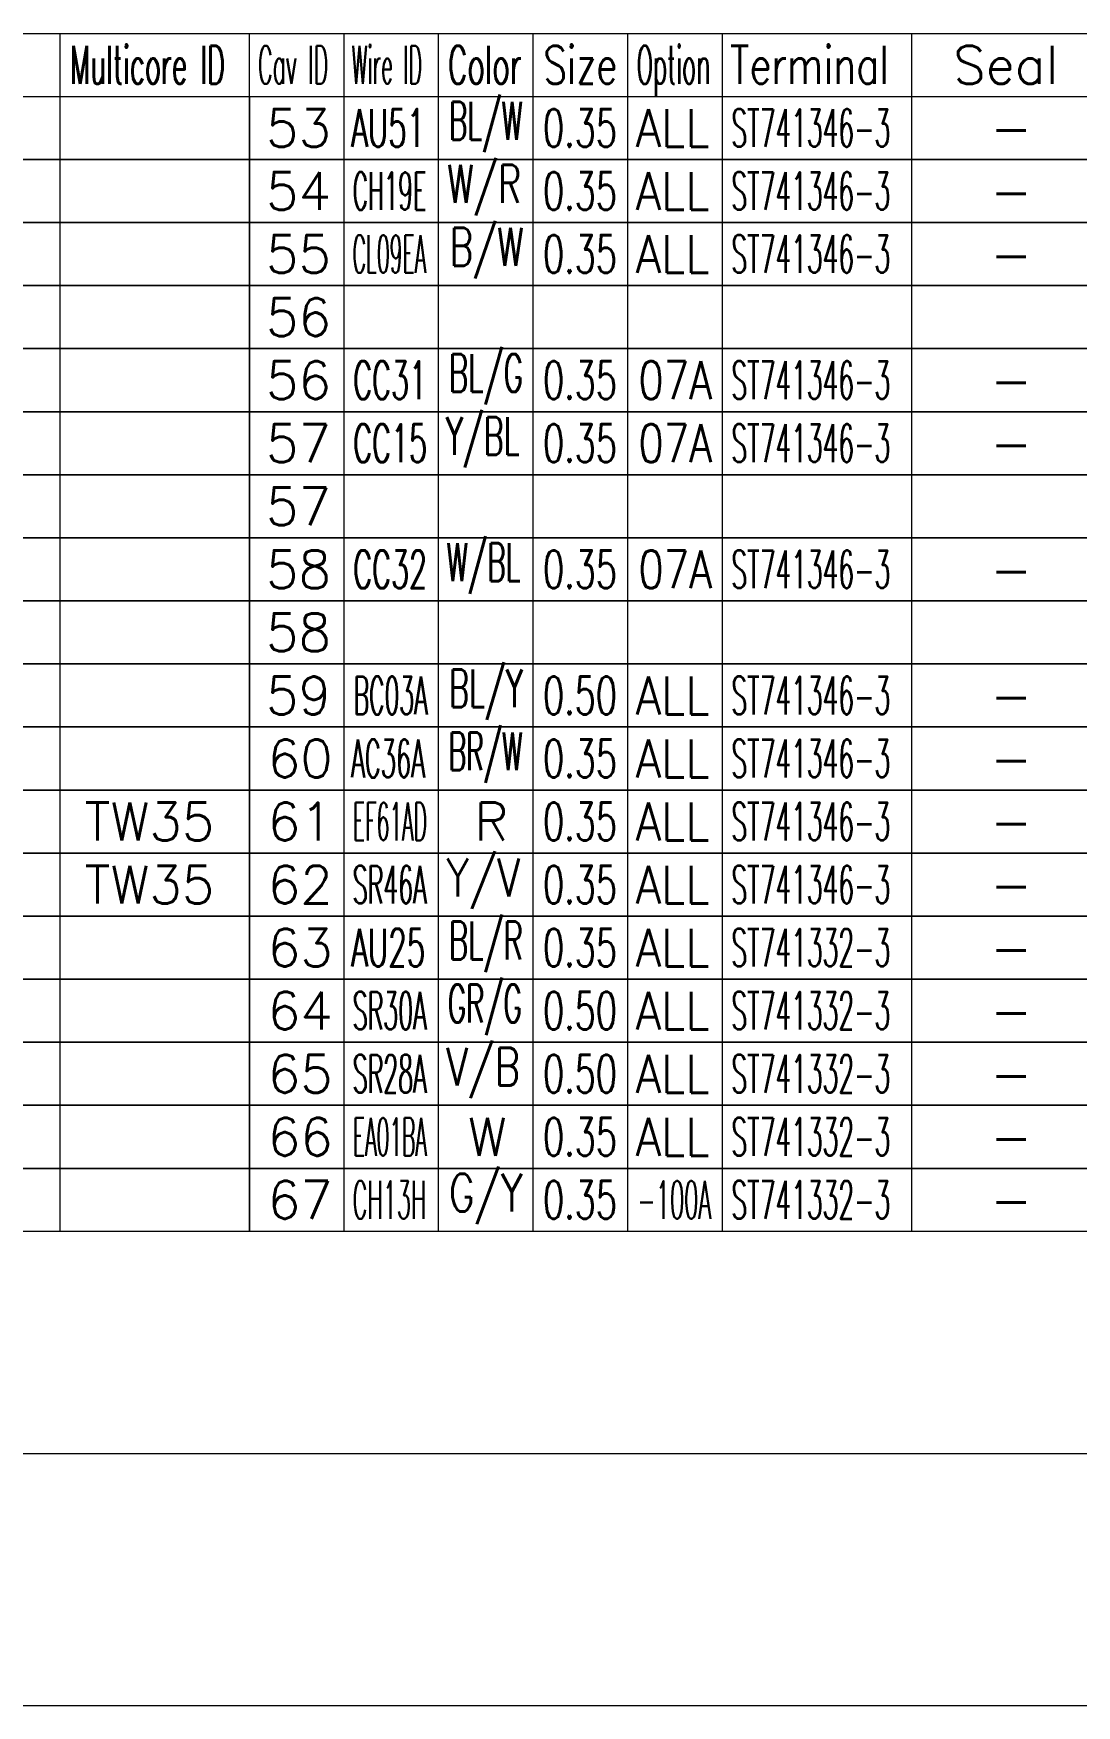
# Model space of a CAD drawing. Header units: inches. Extents: x 47316 to 59086, y 3141 to 11743.
# Drawn here: x 55137.4 to 55220.1, y 9458.1 to 9590.7 of the extents above; entities that cross this region are included whole.
import ezdxf

# ---------------------------------------------------------------- set-up
doc = ezdxf.new("R2010")
doc.units = ezdxf.units.IN
doc.header["$MEASUREMENT"] = 0
doc.styles.get("Standard").update_dxf_attribs({"font": ''})
doc.styles.get('Standard').set_extended_font_data('SimSun')

msp = doc.modelspace()

# ---------------------------------------------------------------- linework, layer by layer
at = {"color": 0, "linetype": 'Continuous', "lineweight": 15}
for p, q in [((54907.04, 9590.68), (55319.54, 9590.68)), ((54907.04, 9585.68), (55319.54, 9585.68))]:
    msp.add_line(p, q, dxfattribs=at)
at = {"color": 7, "linetype": 'Continuous', "lineweight": 15}
for p, q in [((55139.54, 9585.68), (55139.54, 9590.68)), ((55154.54, 9585.68), (55154.54, 9590.68)), ((55162.04, 9585.68), (55162.04, 9590.68)), ((55169.54, 9585.68), (55169.54, 9590.68)), ((55177.04, 9585.68), (55177.04, 9590.68)), ((55184.54, 9585.68), (55184.54, 9590.68)), ((55192.04, 9585.68), (55192.04, 9590.68)), ((55207.04, 9585.68), (55207.04, 9590.68))]:
    msp.add_line(p, q, dxfattribs=at)
at = {"color": 102, "linetype": 'Continuous', "lineweight": 15}
for p, q in [((55139.54, 9580.68), (55139.54, 9585.68)), ((55162.04, 9580.68), (55162.04, 9585.68)), ((55169.54, 9580.68), (55169.54, 9585.68)), ((55177.04, 9580.68), (55177.04, 9585.68)), ((55184.54, 9580.68), (55184.54, 9585.68)), ((55192.04, 9580.68), (55192.04, 9585.68)), ((55207.04, 9580.68), (55207.04, 9585.68)), ((55139.54, 9575.68), (55139.54, 9580.68)), ((55162.04, 9575.68), (55162.04, 9580.68)), ((55169.54, 9575.68), (55169.54, 9580.68)), ((55177.04, 9575.68), (55177.04, 9580.68)), ((55184.54, 9575.68), (55184.54, 9580.68)), ((55192.04, 9575.68), (55192.04, 9580.68)), ((55207.04, 9575.68), (55207.04, 9580.68)), ((55139.54, 9570.68), (55139.54, 9575.68)), ((55162.04, 9570.68), (55162.04, 9575.68)), ((55169.54, 9570.68), (55169.54, 9575.68)), ((55177.04, 9570.68), (55177.04, 9575.68)), ((55184.54, 9570.68), (55184.54, 9575.68)), ((55192.04, 9570.68), (55192.04, 9575.68)), ((55207.04, 9570.68), (55207.04, 9575.68)), ((55139.54, 9565.68), (55139.54, 9570.68)), ((55162.04, 9565.68), (55162.04, 9570.68)), ((55169.54, 9565.68), (55169.54, 9570.68)), ((55177.04, 9565.68), (55177.04, 9570.68)), ((55184.54, 9565.68), (55184.54, 9570.68)), ((55192.04, 9565.68), (55192.04, 9570.68)), ((55207.04, 9565.68), (55207.04, 9570.68)), ((55139.54, 9560.68), (55139.54, 9565.68)), ((55162.04, 9560.68), (55162.04, 9565.68)), ((55169.54, 9560.68), (55169.54, 9565.68)), ((55177.04, 9560.68), (55177.04, 9565.68)), ((55184.54, 9560.68), (55184.54, 9565.68)), ((55192.04, 9560.68), (55192.04, 9565.68)), ((55207.04, 9560.68), (55207.04, 9565.68)), ((55139.54, 9555.68), (55139.54, 9560.68)), ((55162.04, 9555.68), (55162.04, 9560.68)), ((55169.54, 9555.68), (55169.54, 9560.68)), ((55177.04, 9555.68), (55177.04, 9560.68)), ((55184.54, 9555.68), (55184.54, 9560.68)), ((55192.04, 9555.68), (55192.04, 9560.68)), ((55207.04, 9555.68), (55207.04, 9560.68)), ((55139.54, 9550.68), (55139.54, 9555.68)), ((55162.04, 9550.68), (55162.04, 9555.68)), ((55169.54, 9550.68), (55169.54, 9555.68)), ((55177.04, 9550.68), (55177.04, 9555.68)), ((55184.54, 9550.68), (55184.54, 9555.68)), ((55192.04, 9550.68), (55192.04, 9555.68)), ((55207.04, 9550.68), (55207.04, 9555.68)), ((55139.54, 9545.68), (55139.54, 9550.68)), ((55162.04, 9545.68), (55162.04, 9550.68)), ((55169.54, 9545.68), (55169.54, 9550.68)), ((55177.04, 9545.68), (55177.04, 9550.68)), ((55184.54, 9545.68), (55184.54, 9550.68)), ((55192.04, 9545.68), (55192.04, 9550.68)), ((55207.04, 9545.68), (55207.04, 9550.68)), ((55139.54, 9540.68), (55139.54, 9545.68)), ((55162.04, 9540.68), (55162.04, 9545.68)), ((55169.54, 9540.68), (55169.54, 9545.68)), ((55177.04, 9540.68), (55177.04, 9545.68)), ((55184.54, 9540.68), (55184.54, 9545.68)), ((55192.04, 9540.68), (55192.04, 9545.68)), ((55207.04, 9540.68), (55207.04, 9545.68)), ((55139.54, 9535.68), (55139.54, 9540.68)), ((55162.04, 9535.68), (55162.04, 9540.68)), ((55169.54, 9535.68), (55169.54, 9540.68)), ((55177.04, 9535.68), (55177.04, 9540.68)), ((55184.54, 9535.68), (55184.54, 9540.68)), ((55192.04, 9535.68), (55192.04, 9540.68)), ((55207.04, 9535.68), (55207.04, 9540.68)), ((55139.54, 9530.68), (55139.54, 9535.68)), ((55162.04, 9530.68), (55162.04, 9535.68)), ((55169.54, 9530.68), (55169.54, 9535.68)), ((55177.04, 9530.68), (55177.04, 9535.68)), ((55184.54, 9530.68), (55184.54, 9535.68)), ((55192.04, 9530.68), (55192.04, 9535.68)), ((55207.04, 9530.68), (55207.04, 9535.68)), ((55139.54, 9525.68), (55139.54, 9530.68)), ((55162.04, 9525.68), (55162.04, 9530.68)), ((55169.54, 9525.68), (55169.54, 9530.68)), ((55177.04, 9525.68), (55177.04, 9530.68)), ((55184.54, 9525.68), (55184.54, 9530.68)), ((55192.04, 9525.68), (55192.04, 9530.68)), ((55207.04, 9525.68), (55207.04, 9530.68)), ((55139.54, 9520.68), (55139.54, 9525.68)), ((55162.04, 9520.68), (55162.04, 9525.68)), ((55169.54, 9520.68), (55169.54, 9525.68)), ((55177.04, 9520.68), (55177.04, 9525.68)), ((55184.54, 9520.68), (55184.54, 9525.68)), ((55192.04, 9520.68), (55192.04, 9525.68)), ((55207.04, 9520.68), (55207.04, 9525.68)), ((55139.54, 9515.68), (55139.54, 9520.68)), ((55162.04, 9515.68), (55162.04, 9520.68)), ((55169.54, 9515.68), (55169.54, 9520.68)), ((55177.04, 9515.68), (55177.04, 9520.68)), ((55184.54, 9515.68), (55184.54, 9520.68)), ((55192.04, 9515.68), (55192.04, 9520.68)), ((55207.04, 9515.68), (55207.04, 9520.68)), ((55139.54, 9510.68), (55139.54, 9515.68)), ((55162.04, 9510.68), (55162.04, 9515.68)), ((55169.54, 9510.68), (55169.54, 9515.68)), ((55177.04, 9510.68), (55177.04, 9515.68)), ((55184.54, 9510.68), (55184.54, 9515.68)), ((55192.04, 9510.68), (55192.04, 9515.68)), ((55207.04, 9510.68), (55207.04, 9515.68)), ((55139.54, 9505.68), (55139.54, 9510.68)), ((55162.04, 9505.68), (55162.04, 9510.68)), ((55169.54, 9505.68), (55169.54, 9510.68)), ((55177.04, 9505.68), (55177.04, 9510.68)), ((55184.54, 9505.68), (55184.54, 9510.68)), ((55192.04, 9505.68), (55192.04, 9510.68)), ((55207.04, 9505.68), (55207.04, 9510.68)), ((55139.54, 9500.68), (55139.54, 9505.68)), ((55162.04, 9500.68), (55162.04, 9505.68)), ((55169.54, 9500.68), (55169.54, 9505.68)), ((55177.04, 9500.68), (55177.04, 9505.68)), ((55184.54, 9500.68), (55184.54, 9505.68)), ((55192.04, 9500.68), (55192.04, 9505.68)), ((55207.04, 9500.68), (55207.04, 9505.68)), ((55139.54, 9495.68), (55139.54, 9500.68)), ((55162.04, 9495.68), (55162.04, 9500.68)), ((55169.54, 9495.68), (55169.54, 9500.68)), ((55177.04, 9495.68), (55177.04, 9500.68)), ((55184.54, 9495.68), (55184.54, 9500.68)), ((55192.04, 9495.68), (55192.04, 9500.68)), ((55207.04, 9495.68), (55207.04, 9500.68))]:
    msp.add_line(p, q, dxfattribs=at)
at = {"color": 0, "lineweight": 15}
for p, q in [((50267.93, 9478.08), (57367.93, 9478.08)), ((50247.93, 9458.08), (57387.93, 9458.08))]:
    msp.add_line(p, q, dxfattribs=at)
at = {"color": 0, "linetype": 'Continuous', "lineweight": 15}
for points in [[(55072.04, 9580.68), (55072.04, 9585.68), (55154.54, 9585.68), (55154.54, 9580.68)], [(55154.54, 9580.68), (55154.54, 9585.68), (55237.04, 9585.68), (55237.04, 9580.68)], [(55072.04, 9575.68), (55072.04, 9580.68), (55154.54, 9580.68), (55154.54, 9575.68)], [(55154.54, 9575.68), (55154.54, 9580.68), (55237.04, 9580.68), (55237.04, 9575.68)], [(55072.04, 9570.68), (55072.04, 9575.68), (55154.54, 9575.68), (55154.54, 9570.68)], [(55154.54, 9570.68), (55154.54, 9575.68), (55237.04, 9575.68), (55237.04, 9570.68)], [(55072.04, 9565.68), (55072.04, 9570.68), (55154.54, 9570.68), (55154.54, 9565.68)], [(55154.54, 9565.68), (55154.54, 9570.68), (55237.04, 9570.68), (55237.04, 9565.68)], [(55072.04, 9560.68), (55072.04, 9565.68), (55154.54, 9565.68), (55154.54, 9560.68)], [(55154.54, 9560.68), (55154.54, 9565.68), (55237.04, 9565.68), (55237.04, 9560.68)], [(55072.04, 9555.68), (55072.04, 9560.68), (55154.54, 9560.68), (55154.54, 9555.68)], [(55154.54, 9555.68), (55154.54, 9560.68), (55237.04, 9560.68), (55237.04, 9555.68)], [(55072.04, 9550.68), (55072.04, 9555.68), (55154.54, 9555.68), (55154.54, 9550.68)], [(55154.54, 9550.68), (55154.54, 9555.68), (55237.04, 9555.68), (55237.04, 9550.68)], [(55072.04, 9545.68), (55072.04, 9550.68), (55154.54, 9550.68), (55154.54, 9545.68)], [(55154.54, 9545.68), (55154.54, 9550.68), (55237.04, 9550.68), (55237.04, 9545.68)], [(55072.04, 9540.68), (55072.04, 9545.68), (55154.54, 9545.68), (55154.54, 9540.68)], [(55154.54, 9540.68), (55154.54, 9545.68), (55237.04, 9545.68), (55237.04, 9540.68)], [(55072.04, 9535.68), (55072.04, 9540.68), (55154.54, 9540.68), (55154.54, 9535.68)], [(55154.54, 9535.68), (55154.54, 9540.68), (55237.04, 9540.68), (55237.04, 9535.68)], [(55072.04, 9530.68), (55072.04, 9535.68), (55154.54, 9535.68), (55154.54, 9530.68)], [(55154.54, 9530.68), (55154.54, 9535.68), (55237.04, 9535.68), (55237.04, 9530.68)], [(55072.04, 9525.68), (55072.04, 9530.68), (55154.54, 9530.68), (55154.54, 9525.68)], [(55154.54, 9525.68), (55154.54, 9530.68), (55237.04, 9530.68), (55237.04, 9525.68)], [(55072.04, 9520.68), (55072.04, 9525.68), (55154.54, 9525.68), (55154.54, 9520.68)], [(55154.54, 9520.68), (55154.54, 9525.68), (55237.04, 9525.68), (55237.04, 9520.68)], [(55072.04, 9515.68), (55072.04, 9520.68), (55154.54, 9520.68), (55154.54, 9515.68)], [(55154.54, 9515.68), (55154.54, 9520.68), (55237.04, 9520.68), (55237.04, 9515.68)], [(55072.04, 9510.68), (55072.04, 9515.68), (55154.54, 9515.68), (55154.54, 9510.68)], [(55154.54, 9510.68), (55154.54, 9515.68), (55237.04, 9515.68), (55237.04, 9510.68)], [(55072.04, 9505.68), (55072.04, 9510.68), (55154.54, 9510.68), (55154.54, 9505.68)], [(55154.54, 9505.68), (55154.54, 9510.68), (55237.04, 9510.68), (55237.04, 9505.68)], [(55072.04, 9500.68), (55072.04, 9505.68), (55154.54, 9505.68), (55154.54, 9500.68)], [(55154.54, 9500.68), (55154.54, 9505.68), (55237.04, 9505.68), (55237.04, 9500.68)], [(55072.04, 9495.68), (55072.04, 9500.68), (55154.54, 9500.68), (55154.54, 9495.68)], [(55154.54, 9495.68), (55154.54, 9500.68), (55237.04, 9500.68), (55237.04, 9495.68)]]:
    msp.add_lwpolyline(points, close=True, dxfattribs=at)

# ---------------------------------------------------------------- texts
at = {"color": 7, "linetype": 'Continuous', "lineweight": 15, "char_height": 3, "attachment_point": 1}
for s, insert, width in [('\\Fromans.shx;\\W0.5185185185;\\T1.0000000000;\\o\\lMulticore ID', (55140.33, 9589.68), 14), ('\\Fromans.shx;\\W0.4292452830;\\T1.0000000000;\\o\\lCav ID', (55155.22, 9589.68), 6.5), ('\\Fromans.shx;\\W0.4026548673;\\T1.0000000000;\\o\\lWire ID', (55162.65, 9589.68), 6.5), ('\\Fromans.shx;\\W0.5687500000;\\T1.0000000000;\\o\\lColor', (55170.28, 9589.68), 6.5), ('\\Fromans.shx;\\W0.7222222222;\\T1.0000000000;\\o\\lSize', (55177.85, 9589.68), 6.5), ('\\Fromans.shx;\\W0.4595959596;\\T1.0000000000;\\o\\lOption', (55185.23, 9589.68), 6.5), ('\\Fromans.shx;\\W0.7480916031;\\T1.0000000000;\\o\\lTerminal', (55192.64, 9589.68), 14), ('\\Fromans.shx;\\W1.0000000000;\\T1.0000000000;\\o\\lSeal', (55210.32, 9589.68), 9.2857), ('\\Fromans.shx;\\W1.0000000000;\\T1.0000000000;\\o\\l53', (55155.86, 9584.68), 5.7143), ('\\Fromans.shx;\\W1.0000000000;\\T1.0000000000;\\o\\l54', (55155.86, 9579.68), 5.7143), ('\\Fromans.shx;\\W1.0000000000;\\T1.0000000000;\\o\\l55', (55155.86, 9574.68), 5.7143), ('\\Fromans.shx;\\W1.0000000000;\\T1.0000000000;\\o\\l56', (55155.86, 9569.68), 5.7143), ('\\Fromans.shx;\\W1.0000000000;\\T1.0000000000;\\o\\l56', (55155.86, 9564.68), 5.7143), ('\\Fromans.shx;\\W1.0000000000;\\T1.0000000000;\\o\\l57', (55155.86, 9559.68), 5.7143), ('\\Fromans.shx;\\W1.0000000000;\\T1.0000000000;\\o\\l57', (55155.86, 9554.68), 5.7143), ('\\Fromans.shx;\\W1.0000000000;\\T1.0000000000;\\o\\l58', (55155.86, 9549.68), 5.7143), ('\\Fromans.shx;\\W1.0000000000;\\T1.0000000000;\\o\\l58', (55155.86, 9544.68), 5.7143), ('\\Fromans.shx;\\W1.0000000000;\\T1.0000000000;\\o\\l59', (55155.86, 9539.68), 5.7143), ('\\Fromans.shx;\\W1.0000000000;\\T1.0000000000;\\o\\l60', (55156, 9534.68), 5.7143), ('\\Fromans.shx;\\W1.0000000000;\\T1.0000000000;\\o\\l61', (55156, 9529.68), 5.7143), ('\\Fromans.shx;\\W1.0000000000;\\T1.0000000000;\\o\\l62', (55156, 9524.68), 5.7143), ('\\Fromans.shx;\\W1.0000000000;\\T1.0000000000;\\o\\l63', (55156, 9519.68), 5.7143), ('\\Fromans.shx;\\W1.0000000000;\\T1.0000000000;\\o\\l64', (55156, 9514.68), 5.7143), ('\\Fromans.shx;\\W1.0000000000;\\T1.0000000000;\\o\\l65', (55156, 9509.68), 5.7143), ('\\Fromans.shx;\\W1.0000000000;\\T1.0000000000;\\o\\l66', (55156, 9504.68), 5.7143), ('\\Fromans.shx;\\W1.0000000000;\\T1.0000000000;\\o\\l67', (55156, 9499.68), 5.7143)]:
    msp.add_mtext(s, dxfattribs=dict(at, insert=insert, width=width))
at = {"color": 140, "linetype": 'Continuous', "lineweight": 15, "char_height": 3, "attachment_point": 1}
for s, insert, width in [('\\Fromans.shx;\\W0.5416666667;\\T1.0000000000;\\o\\lBL/W', (55170.35, 9585.25), 6.5), ('\\Fromans.shx;\\W0.8750000000;\\T1.0000000000;\\o\\lALL', (55185.16, 9584.68), 6.5), ('\\Fromans.shx;\\W1.0000000000;\\T1.0000000000;\\o\\l-', (55213.25, 9584.68), 3.7143), ('\\Fromans.shx;\\W0.6791044776;\\T1.0000000000;\\o\\lW/R', (55170.23, 9580.25), 6.5), ('\\Fromans.shx;\\W0.8750000000;\\T1.0000000000;\\o\\lALL', (55185.16, 9579.68), 6.5), ('\\Fromans.shx;\\W1.0000000000;\\T1.0000000000;\\o\\l-', (55213.25, 9579.68), 3.7143), ('\\Fromans.shx;\\W0.6791044776;\\T1.0000000000;\\o\\lB/W', (55170.43, 9575.25), 6.5), ('\\Fromans.shx;\\W0.8750000000;\\T1.0000000000;\\o\\lALL', (55185.16, 9574.68), 6.5), ('\\Fromans.shx;\\W1.0000000000;\\T1.0000000000;\\o\\l-', (55213.25, 9574.68), 3.7143), ('\\Fromans.shx;\\W0.5617283951;\\T1.0000000000;\\o\\lBL/G', (55170.36, 9565.25), 6.5), ('\\Fromans.shx;\\W0.7844827586;\\T1.0000000000;\\o\\l07A', (55185.37, 9564.68), 6.5), ('\\Fromans.shx;\\W1.0000000000;\\T1.0000000000;\\o\\l-', (55213.25, 9564.68), 3.7143), ('\\Fromans.shx;\\W0.5833333333;\\T1.0000000000;\\o\\lY/BL', (55170.12, 9560.25), 6.5), ('\\Fromans.shx;\\W0.7844827586;\\T1.0000000000;\\o\\l07A', (55185.37, 9559.68), 6.5), ('\\Fromans.shx;\\W1.0000000000;\\T1.0000000000;\\o\\l-', (55213.25, 9559.68), 3.7143), ('\\Fromans.shx;\\W0.5416666667;\\T1.0000000000;\\o\\lW/BL', (55170.19, 9550.25), 6.5), ('\\Fromans.shx;\\W0.7844827586;\\T1.0000000000;\\o\\l07A', (55185.37, 9549.68), 6.5), ('\\Fromans.shx;\\W1.0000000000;\\T1.0000000000;\\o\\l-', (55213.25, 9549.68), 3.7143), ('\\Fromans.shx;\\W0.5833333333;\\T1.0000000000;\\o\\lBL/Y', (55170.37, 9540.25), 6.5), ('\\Fromans.shx;\\W0.8750000000;\\T1.0000000000;\\o\\lALL', (55185.16, 9539.68), 6.5), ('\\Fromans.shx;\\W1.0000000000;\\T1.0000000000;\\o\\l-', (55213.25, 9539.68), 3.7143), ('\\Fromans.shx;\\W0.5170454545;\\T1.0000000000;\\o\\lBR/W', (55170.33, 9535.25), 6.5), ('\\Fromans.shx;\\W0.8750000000;\\T1.0000000000;\\o\\lALL', (55185.16, 9534.68), 6.5), ('\\Fromans.shx;\\W1.0000000000;\\T1.0000000000;\\o\\l-', (55213.25, 9534.68), 3.7143), ('\\Fromans.shx;\\W1.0000000000;\\T1.0000000000;\\o\\lR', (55172.36, 9529.68), 3), ('\\Fromans.shx;\\W0.8750000000;\\T1.0000000000;\\o\\lALL', (55185.16, 9529.68), 6.5), ('\\Fromans.shx;\\W1.0000000000;\\T1.0000000000;\\o\\l-', (55213.25, 9529.68), 3.7143), ('\\Fromans.shx;\\W0.7844827586;\\T1.0000000000;\\o\\lY/V', (55170.15, 9525.25), 6.5), ('\\Fromans.shx;\\W0.8750000000;\\T1.0000000000;\\o\\lALL', (55185.16, 9524.68), 6.5), ('\\Fromans.shx;\\W1.0000000000;\\T1.0000000000;\\o\\l-', (55213.25, 9524.68), 3.7143), ('\\Fromans.shx;\\W0.5617283951;\\T1.0000000000;\\o\\lBL/R', (55170.36, 9520.25), 6.5), ('\\Fromans.shx;\\W0.8750000000;\\T1.0000000000;\\o\\lALL', (55185.16, 9519.68), 6.5), ('\\Fromans.shx;\\W1.0000000000;\\T1.0000000000;\\o\\l-', (55213.25, 9519.68), 3.7143), ('\\Fromans.shx;\\W0.5352941176;\\T1.0000000000;\\o\\lGR/G', (55170.27, 9515.25), 6.5), ('\\Fromans.shx;\\W0.8750000000;\\T1.0000000000;\\o\\lALL', (55185.16, 9514.68), 6.5), ('\\Fromans.shx;\\W1.0000000000;\\T1.0000000000;\\o\\l-', (55213.25, 9514.68), 3.7143), ('\\Fromans.shx;\\W0.7459016393;\\T1.0000000000;\\o\\lV/B', (55170.14, 9510.25), 6.5), ('\\Fromans.shx;\\W0.8750000000;\\T1.0000000000;\\o\\lALL', (55185.16, 9509.68), 6.5), ('\\Fromans.shx;\\W1.0000000000;\\T1.0000000000;\\o\\l-', (55213.25, 9509.68), 3.7143), ('\\Fromans.shx;\\W1.0000000000;\\T1.0000000000;\\o\\lW', (55171.86, 9504.68), 3.4286), ('\\Fromans.shx;\\W0.8750000000;\\T1.0000000000;\\o\\lALL', (55185.16, 9504.68), 6.5), ('\\Fromans.shx;\\W1.0000000000;\\T1.0000000000;\\o\\l-', (55213.25, 9504.68), 3.7143), ('\\Fromans.shx;\\W0.7459016393;\\T1.0000000000;\\o\\lG/Y', (55170.36, 9500.25), 6.5), ('\\Fromans.shx;\\W0.4375000000;\\T1.0000000000;\\o\\l-100A', (55185.29, 9499.68), 6.5), ('\\Fromans.shx;\\W1.0000000000;\\T1.0000000000;\\o\\l-', (55213.25, 9499.68), 3.7143)]:
    msp.add_mtext(s, dxfattribs=dict(at, insert=insert, width=width))
at = {"color": 21, "linetype": 'Continuous', "lineweight": 15, "char_height": 3, "attachment_point": 1}
for s, insert, width in [('\\Fromans.shx;\\W0.5687500000;\\T1.0000000000;\\o\\lAU51', (55162.62, 9584.68), 6.5), ('\\Fromans.shx;\\W0.6500000000;\\T1.0000000000;\\o\\l0.35', (55177.82, 9584.68), 6.5), ('\\Fromans.shx;\\W0.4851485149;\\T1.0000000000;\\o\\lST741346-3', (55192.74, 9584.68), 14), ('\\Fromans.shx;\\W0.4460784314;\\T1.0000000000;\\o\\lCH19E', (55162.73, 9579.68), 6.5), ('\\Fromans.shx;\\W0.6500000000;\\T1.0000000000;\\o\\l0.35', (55177.82, 9579.68), 6.5), ('\\Fromans.shx;\\W0.4851485149;\\T1.0000000000;\\o\\lST741346-3', (55192.74, 9579.68), 14), ('\\Fromans.shx;\\W0.3956521739;\\T1.0000000000;\\o\\lCL09EA', (55162.71, 9574.68), 6.5), ('\\Fromans.shx;\\W0.6500000000;\\T1.0000000000;\\o\\l0.35', (55177.82, 9574.68), 6.5), ('\\Fromans.shx;\\W0.4851485149;\\T1.0000000000;\\o\\lST741346-3', (55192.74, 9574.68), 14), ('\\Fromans.shx;\\W0.5548780488;\\T1.0000000000;\\o\\lCC31', (55162.77, 9564.68), 6.5), ('\\Fromans.shx;\\W0.6500000000;\\T1.0000000000;\\o\\l0.35', (55177.82, 9564.68), 6.5), ('\\Fromans.shx;\\W0.4851485149;\\T1.0000000000;\\o\\lST741346-3', (55192.74, 9564.68), 14), ('\\Fromans.shx;\\W0.5548780488;\\T1.0000000000;\\o\\lCC15', (55162.77, 9559.68), 6.5), ('\\Fromans.shx;\\W0.6500000000;\\T1.0000000000;\\o\\l0.35', (55177.82, 9559.68), 6.5), ('\\Fromans.shx;\\W0.4851485149;\\T1.0000000000;\\o\\lST741346-3', (55192.74, 9559.68), 14), ('\\Fromans.shx;\\W0.5548780488;\\T1.0000000000;\\o\\lCC32', (55162.77, 9549.68), 6.5), ('\\Fromans.shx;\\W0.6500000000;\\T1.0000000000;\\o\\l0.35', (55177.82, 9549.68), 6.5), ('\\Fromans.shx;\\W0.4851485149;\\T1.0000000000;\\o\\lST741346-3', (55192.74, 9549.68), 14), ('\\Fromans.shx;\\W0.4550000000;\\T1.0000000000;\\o\\lBC03A', (55162.8, 9539.68), 6.5), ('\\Fromans.shx;\\W0.6500000000;\\T1.0000000000;\\o\\l0.50', (55177.82, 9539.68), 6.5), ('\\Fromans.shx;\\W0.4851485149;\\T1.0000000000;\\o\\lST741346-3', (55192.74, 9539.68), 14), ('\\Fromans.shx;\\W0.4690721649;\\T1.0000000000;\\o\\lAC36A', (55162.6, 9534.68), 6.5), ('\\Fromans.shx;\\W0.6500000000;\\T1.0000000000;\\o\\l0.35', (55177.82, 9534.68), 6.5), ('\\Fromans.shx;\\W0.4851485149;\\T1.0000000000;\\o\\lST741346-3', (55192.74, 9534.68), 14), ('\\Fromans.shx;\\W1.0000000000;\\T1.0000000000;\\o\\lTW35', (55141.47, 9529.68), 11.4286), ('\\Fromans.shx;\\W0.3922413793;\\T1.0000000000;\\o\\lEF61AD', (55162.76, 9529.68), 6.5), ('\\Fromans.shx;\\W0.6500000000;\\T1.0000000000;\\o\\l0.35', (55177.82, 9529.68), 6.5), ('\\Fromans.shx;\\W0.4851485149;\\T1.0000000000;\\o\\lST741346-3', (55192.74, 9529.68), 14), ('\\Fromans.shx;\\W1.0000000000;\\T1.0000000000;\\o\\lTW35', (55141.47, 9524.68), 11.4286), ('\\Fromans.shx;\\W0.4595959596;\\T1.0000000000;\\o\\lSR46A', (55162.73, 9524.68), 6.5), ('\\Fromans.shx;\\W0.6500000000;\\T1.0000000000;\\o\\l0.35', (55177.82, 9524.68), 6.5), ('\\Fromans.shx;\\W0.4851485149;\\T1.0000000000;\\o\\lST741346-3', (55192.74, 9524.68), 14), ('\\Fromans.shx;\\W0.5687500000;\\T1.0000000000;\\o\\lAU25', (55162.62, 9519.68), 6.5), ('\\Fromans.shx;\\W0.6500000000;\\T1.0000000000;\\o\\l0.35', (55177.82, 9519.68), 6.5), ('\\Fromans.shx;\\W0.4851485149;\\T1.0000000000;\\o\\lST741332-3', (55192.74, 9519.68), 14), ('\\Fromans.shx;\\W0.4595959596;\\T1.0000000000;\\o\\lSR30A', (55162.73, 9514.68), 6.5), ('\\Fromans.shx;\\W0.6500000000;\\T1.0000000000;\\o\\l0.50', (55177.82, 9514.68), 6.5), ('\\Fromans.shx;\\W0.4851485149;\\T1.0000000000;\\o\\lST741332-3', (55192.74, 9514.68), 14), ('\\Fromans.shx;\\W0.4595959596;\\T1.0000000000;\\o\\lSR28A', (55162.73, 9509.68), 6.5), ('\\Fromans.shx;\\W0.6500000000;\\T1.0000000000;\\o\\l0.50', (55177.82, 9509.68), 6.5), ('\\Fromans.shx;\\W0.4851485149;\\T1.0000000000;\\o\\lST741332-3', (55192.74, 9509.68), 14), ('\\Fromans.shx;\\W0.3922413793;\\T1.0000000000;\\o\\lEA01BA', (55162.76, 9504.68), 6.5), ('\\Fromans.shx;\\W0.6500000000;\\T1.0000000000;\\o\\l0.35', (55177.82, 9504.68), 6.5), ('\\Fromans.shx;\\W0.4851485149;\\T1.0000000000;\\o\\lST741332-3', (55192.74, 9504.68), 14), ('\\Fromans.shx;\\W0.4333333333;\\T1.0000000000;\\o\\lCH13H', (55162.72, 9499.68), 6.5), ('\\Fromans.shx;\\W0.6500000000;\\T1.0000000000;\\o\\l0.35', (55177.82, 9499.68), 6.5), ('\\Fromans.shx;\\W0.4851485149;\\T1.0000000000;\\o\\lST741332-3', (55192.74, 9499.68), 14)]:
    msp.add_mtext(s, dxfattribs=dict(at, insert=insert, width=width))

doc.saveas('drawing.dxf')
